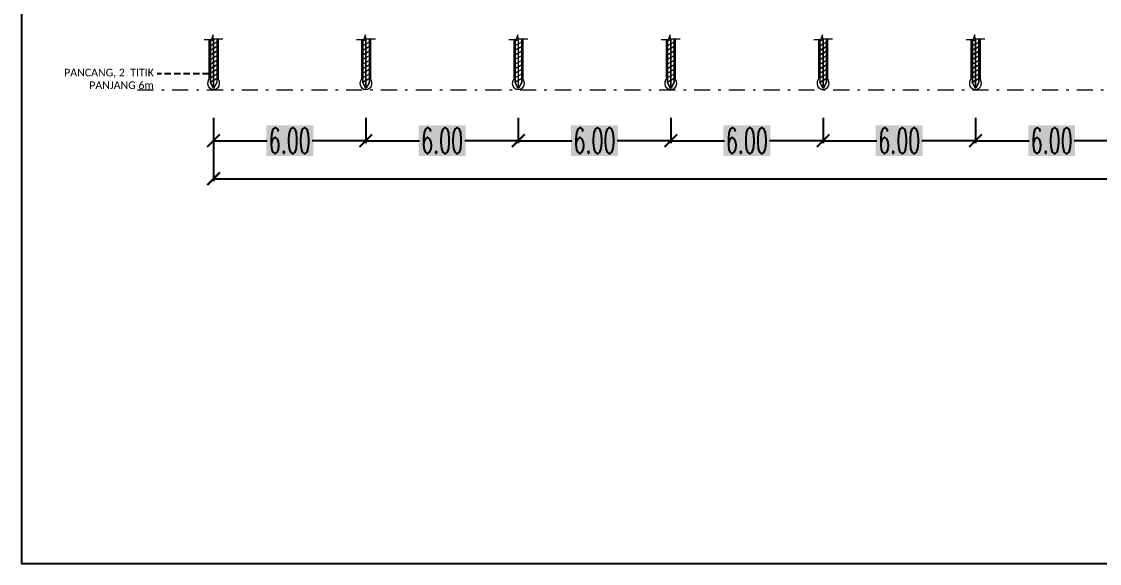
# Model space of a CAD drawing. Header units: millimetres. Extents: x 2175 to 3376, y 1504 to 1740.
# Drawn here: x 3239.19 to 3281.63, y 1586.69 to 1608.02 of the extents above; entities that cross this region are included whole.
import ezdxf

# ---------------------------------------------------------------- set-up
doc = ezdxf.new("R2010")
doc.units = ezdxf.units.MM
for name, pattern in [('DASHDOT2', [12.7, 6.35, -3.175, 0, -3.175]), ('DASHDOTX2', [50.8, 25.4, -12.7, 0, -12.7]), ('DASHED', [19.05, 12.7, -6.35]), ('HIDDEN', [0.375, 0.25, -0.125])]:
    doc.linetypes.add(name, pattern=pattern)
doc.layers.add('As Atap', color=3, linetype='DASHDOTX2', lineweight=40)
doc.layers.add('Garis Dim', color=131, linetype='DASHED', lineweight=9)
for name, color, linetype in [('GR', 7, 'Continuous'), ('KOP TEKS', 1, 'Continuous'), ('TEXT', 7, 'Continuous')]:
    doc.layers.add(name, color=color, linetype=linetype)
doc.layers.add('Layer2', color=7, linetype='DASHED', lineweight=40, true_color=0x238759)
doc.styles.add('-DIM2', font='simplex.shx', dxfattribs={"width": 0.55})
doc.styles.get("Standard").update_dxf_attribs({"font": 'arial.ttf'})
doc.dimstyles.new('DIMENSI WARNA 2.1', dxfattribs={"dimtxt": 1, "dimasz": 0.5, "dimexe": 0.1, "dimexo": 0.1, "dimgap": 0.05, "dimtad": 0, "dimtih": 1, "dimtoh": 1, "dimrnd": 0.0025, "dimzin": 0, "dimdsep": 46, "dimtxsty": '-DIM2', "dimblk": 'ARCHTICK', "dimcen": 0.1, "dimclrd": 1, "dimclre": 1, "dimclrt": 256, "dimadec": 0, "dimazin": 0, "dimtfac": 1, "dimtofl": 0, "dimtmove": 0, "dimatfit": 3, "dimldrblk": 'ARCHTICK', "dimfxl": 0.18, "dimtfill": 2, "dimtfillclr": 256, "dimtolj": 1, "dimtzin": 0, "dimarcsym": 0})

# ---------------------------------------------------------------- blocks, each defined once
blk = doc.blocks.new('_ArchTick')
at = {"color": 0, "linetype": 'ByBlock', "const_width": 0.15}
blk.add_lwpolyline([(-0.5, -0.5), (0.5, 0.5)], dxfattribs=at)
blk = doc.blocks.new('*D775')
at = {"layer": 'Defpoints', "color": 0, "transparency": 16777216}
for p in [(3270.748, 1604.331), (3276.748, 1604.331), (3276.748, 1603.331)]:
    blk.add_point(p, dxfattribs=at)
at = {"layer": 'GR', "color": 1, "lineweight": -2, "transparency": 16777216}
for p, q in [((3270.748, 1604.231), (3270.748, 1603.231)), ((3276.748, 1604.231), (3276.748, 1603.231)), ((3270.748, 1603.331), (3272.86, 1603.331)), ((3276.748, 1603.331), (3274.636, 1603.331))]:
    blk.add_line(p, q, dxfattribs=at)
at = {"layer": 'GR', "color": 1, "lineweight": -2, "transparency": 16777216, "xscale": 0.5, "yscale": 0.5, "zscale": 0.5, "rotation": 180}
blk.add_blockref('_ArchTick', (3270.748, 1603.331), dxfattribs=at)
at = {"layer": 'GR', "color": 1, "lineweight": -2, "transparency": 16777216, "xscale": 0.5, "yscale": 0.5, "zscale": 0.5}
blk.add_blockref('_ArchTick', (3276.748, 1603.331), dxfattribs=at)
at = {"layer": 'GR', "color": 240, "transparency": 16777216, "insert": (3273.748, 1603.331), "char_height": 1, "attachment_point": 5, "style": '-DIM2', "bg_fill": 1, "box_fill_scale": 1.1, "bg_fill_color": 256, "bg_fill_true_color": 16180224, "bg_fill_transparency": 0}
blk.add_mtext('\\A1;6.00', dxfattribs=at)
blk = doc.blocks.new('*D776')
at = {"layer": 'Defpoints', "color": 0, "transparency": 16777216}
for p in [(3276.748, 1604.331), (3282.748, 1604.331), (3276.748, 1603.331)]:
    blk.add_point(p, dxfattribs=at)
at = {"layer": 'GR', "color": 1, "lineweight": -2, "transparency": 16777216}
for p, q in [((3276.748, 1604.231), (3276.748, 1603.231)), ((3282.748, 1604.231), (3282.748, 1603.231)), ((3276.748, 1603.331), (3278.86, 1603.331)), ((3282.748, 1603.331), (3280.636, 1603.331))]:
    blk.add_line(p, q, dxfattribs=at)
at = {"layer": 'GR', "color": 1, "lineweight": -2, "transparency": 16777216, "xscale": 0.5, "yscale": 0.5, "zscale": 0.5, "rotation": 180}
blk.add_blockref('_ArchTick', (3276.748, 1603.331), dxfattribs=at)
at = {"layer": 'GR', "color": 1, "lineweight": -2, "transparency": 16777216, "xscale": 0.5, "yscale": 0.5, "zscale": 0.5}
blk.add_blockref('_ArchTick', (3282.748, 1603.331), dxfattribs=at)
at = {"layer": 'GR', "color": 240, "transparency": 16777216, "insert": (3279.748, 1603.331), "char_height": 1, "attachment_point": 5, "style": '-DIM2', "bg_fill": 1, "box_fill_scale": 1.1, "bg_fill_color": 256, "bg_fill_true_color": 16180224, "bg_fill_transparency": 0}
blk.add_mtext('\\A1;6.00', dxfattribs=at)
blk = doc.blocks.new('*D777')
at = {"layer": 'Defpoints', "color": 0, "transparency": 16777216}
for p in [(3246.748, 1604.331), (3252.748, 1604.331), (3252.748, 1603.331)]:
    blk.add_point(p, dxfattribs=at)
at = {"layer": 'GR', "color": 1, "lineweight": -2, "transparency": 16777216}
for p, q in [((3246.748, 1604.231), (3246.748, 1603.231)), ((3252.748, 1604.231), (3252.748, 1603.231)), ((3246.748, 1603.331), (3248.86, 1603.331)), ((3252.748, 1603.331), (3250.636, 1603.331))]:
    blk.add_line(p, q, dxfattribs=at)
at = {"layer": 'GR', "color": 1, "lineweight": -2, "transparency": 16777216, "xscale": 0.5, "yscale": 0.5, "zscale": 0.5, "rotation": 180}
blk.add_blockref('_ArchTick', (3246.748, 1603.331), dxfattribs=at)
at = {"layer": 'GR', "color": 1, "lineweight": -2, "transparency": 16777216, "xscale": 0.5, "yscale": 0.5, "zscale": 0.5}
blk.add_blockref('_ArchTick', (3252.748, 1603.331), dxfattribs=at)
at = {"layer": 'GR', "color": 240, "transparency": 16777216, "insert": (3249.748, 1603.331), "char_height": 1, "attachment_point": 5, "style": '-DIM2', "bg_fill": 1, "box_fill_scale": 1.1, "bg_fill_color": 256, "bg_fill_true_color": 16180224, "bg_fill_transparency": 0}
blk.add_mtext('\\A1;6.00', dxfattribs=at)
blk = doc.blocks.new('*D778')
at = {"layer": 'Defpoints', "color": 0, "transparency": 16777216}
for p in [(3252.748, 1604.331), (3258.748, 1604.331), (3252.748, 1603.331)]:
    blk.add_point(p, dxfattribs=at)
at = {"layer": 'GR', "color": 1, "lineweight": -2, "transparency": 16777216}
for p, q in [((3252.748, 1604.231), (3252.748, 1603.231)), ((3258.748, 1604.231), (3258.748, 1603.231)), ((3252.748, 1603.331), (3254.86, 1603.331)), ((3258.748, 1603.331), (3256.636, 1603.331))]:
    blk.add_line(p, q, dxfattribs=at)
at = {"layer": 'GR', "color": 1, "lineweight": -2, "transparency": 16777216, "xscale": 0.5, "yscale": 0.5, "zscale": 0.5, "rotation": 180}
blk.add_blockref('_ArchTick', (3252.748, 1603.331), dxfattribs=at)
at = {"layer": 'GR', "color": 1, "lineweight": -2, "transparency": 16777216, "xscale": 0.5, "yscale": 0.5, "zscale": 0.5}
blk.add_blockref('_ArchTick', (3258.748, 1603.331), dxfattribs=at)
at = {"layer": 'GR', "color": 240, "transparency": 16777216, "insert": (3255.748, 1603.331), "char_height": 1, "attachment_point": 5, "style": '-DIM2', "bg_fill": 1, "box_fill_scale": 1.1, "bg_fill_color": 256, "bg_fill_true_color": 16180224, "bg_fill_transparency": 0}
blk.add_mtext('\\A1;6.00', dxfattribs=at)
blk = doc.blocks.new('*D779')
at = {"layer": 'Defpoints', "color": 0, "transparency": 16777216}
for p in [(3264.748, 1604.331), (3270.748, 1604.331), (3264.748, 1603.331)]:
    blk.add_point(p, dxfattribs=at)
at = {"layer": 'GR', "color": 1, "lineweight": -2, "transparency": 16777216}
for p, q in [((3264.748, 1604.231), (3264.748, 1603.231)), ((3270.748, 1604.231), (3270.748, 1603.231)), ((3264.748, 1603.331), (3266.86, 1603.331)), ((3270.748, 1603.331), (3268.636, 1603.331))]:
    blk.add_line(p, q, dxfattribs=at)
at = {"layer": 'GR', "color": 1, "lineweight": -2, "transparency": 16777216, "xscale": 0.5, "yscale": 0.5, "zscale": 0.5, "rotation": 180}
blk.add_blockref('_ArchTick', (3264.748, 1603.331), dxfattribs=at)
at = {"layer": 'GR', "color": 1, "lineweight": -2, "transparency": 16777216, "xscale": 0.5, "yscale": 0.5, "zscale": 0.5}
blk.add_blockref('_ArchTick', (3270.748, 1603.331), dxfattribs=at)
at = {"layer": 'GR', "color": 240, "transparency": 16777216, "insert": (3267.748, 1603.331), "char_height": 1, "attachment_point": 5, "style": '-DIM2', "bg_fill": 1, "box_fill_scale": 1.1, "bg_fill_color": 256, "bg_fill_true_color": 16180224, "bg_fill_transparency": 0}
blk.add_mtext('\\A1;6.00', dxfattribs=at)
blk = doc.blocks.new('*D780')
at = {"layer": 'Defpoints', "color": 0, "transparency": 16777216}
for p in [(3258.748, 1604.331), (3264.748, 1604.331), (3264.748, 1603.331)]:
    blk.add_point(p, dxfattribs=at)
at = {"layer": 'GR', "color": 1, "lineweight": -2, "transparency": 16777216}
for p, q in [((3258.748, 1604.231), (3258.748, 1603.231)), ((3264.748, 1604.231), (3264.748, 1603.231)), ((3258.748, 1603.331), (3260.86, 1603.331)), ((3264.748, 1603.331), (3262.636, 1603.331))]:
    blk.add_line(p, q, dxfattribs=at)
at = {"layer": 'GR', "color": 1, "lineweight": -2, "transparency": 16777216, "xscale": 0.5, "yscale": 0.5, "zscale": 0.5, "rotation": 180}
blk.add_blockref('_ArchTick', (3258.748, 1603.331), dxfattribs=at)
at = {"layer": 'GR', "color": 1, "lineweight": -2, "transparency": 16777216, "xscale": 0.5, "yscale": 0.5, "zscale": 0.5}
blk.add_blockref('_ArchTick', (3264.748, 1603.331), dxfattribs=at)
at = {"layer": 'GR', "color": 240, "transparency": 16777216, "insert": (3261.748, 1603.331), "char_height": 1, "attachment_point": 5, "style": '-DIM2', "bg_fill": 1, "box_fill_scale": 1.1, "bg_fill_color": 256, "bg_fill_true_color": 16180224, "bg_fill_transparency": 0}
blk.add_mtext('\\A1;6.00', dxfattribs=at)
blk = doc.blocks.new('*D889')
at = {"layer": 'Defpoints', "color": 0, "transparency": 16777216}
for p in [(3246.748, 1603.331), (3366.748, 1603.331), (3366.748, 1601.831)]:
    blk.add_point(p, dxfattribs=at)
at = {"layer": 'GR', "color": 1, "lineweight": -2, "transparency": 16777216}
for p, q in [((3246.748, 1603.231), (3246.748, 1601.731)), ((3366.748, 1603.231), (3366.748, 1601.731)), ((3246.748, 1601.831), (3305.389, 1601.831)), ((3366.748, 1601.831), (3308.108, 1601.831))]:
    blk.add_line(p, q, dxfattribs=at)
at = {"layer": 'GR', "color": 1, "lineweight": -2, "transparency": 16777216, "xscale": 0.5, "yscale": 0.5, "zscale": 0.5, "rotation": 180}
blk.add_blockref('_ArchTick', (3246.748, 1601.831), dxfattribs=at)
at = {"layer": 'GR', "color": 1, "lineweight": -2, "transparency": 16777216, "xscale": 0.5, "yscale": 0.5, "zscale": 0.5}
blk.add_blockref('_ArchTick', (3366.748, 1601.831), dxfattribs=at)
at = {"layer": 'GR', "color": 240, "transparency": 16777216, "insert": (3306.748, 1601.831), "char_height": 1, "attachment_point": 5, "style": '-DIM2', "bg_fill": 1, "box_fill_scale": 1.1, "bg_fill_color": 256, "bg_fill_true_color": 16180224, "bg_fill_transparency": 0}
blk.add_mtext('\\A1;120.00', dxfattribs=at)

msp = doc.modelspace()

# ---------------------------------------------------------------- linework, layer by layer
at = {"linetype": 'HIDDEN'}
msp.add_line((3246.568, 1605.963), (3244.523, 1605.963), dxfattribs=at)
at = {"layer": 'As Atap', "color": 7, "linetype": 'ByBlock', "lineweight": 5}
for p, q in [((3246.568, 1607.294), (3246.568, 1605.75)), ((3246.928, 1607.331), (3246.928, 1605.75)), ((3252.568, 1607.294), (3252.568, 1605.75)), ((3252.928, 1607.331), (3252.928, 1605.75)), ((3258.568, 1607.294), (3258.568, 1605.75)), ((3258.928, 1607.331), (3258.928, 1605.75)), ((3264.568, 1607.294), (3264.568, 1605.75)), ((3264.928, 1607.331), (3264.928, 1605.75)), ((3270.568, 1607.294), (3270.568, 1605.75)), ((3270.928, 1607.331), (3270.928, 1605.75)), ((3276.568, 1607.294), (3276.568, 1605.75)), ((3276.928, 1607.331), (3276.928, 1605.75))]:
    msp.add_line(p, q, dxfattribs=at)
at = {"layer": 'As Atap', "color": 0, "linetype": 'ByBlock', "lineweight": 5}
for p, q in [((3246.614, 1607.331), (3246.614, 1607.25)), ((3246.626, 1607.331), (3246.626, 1607.257)), ((3246.736, 1607.349), (3246.736, 1607.321)), ((3246.736, 1607.313), (3246.736, 1607.141)), ((3246.748, 1607.331), (3246.748, 1607.328)), ((3246.748, 1607.32), (3246.748, 1607.148)), ((3246.87, 1607.331), (3246.87, 1607.219)), ((3246.882, 1607.331), (3246.882, 1607.225)), ((3252.614, 1607.331), (3252.614, 1607.25)), ((3252.626, 1607.331), (3252.626, 1607.257)), ((3252.736, 1607.349), (3252.736, 1607.321)), ((3252.736, 1607.313), (3252.736, 1607.141)), ((3252.748, 1607.331), (3252.748, 1607.328)), ((3252.748, 1607.32), (3252.748, 1607.148)), ((3252.87, 1607.331), (3252.87, 1607.219)), ((3252.882, 1607.331), (3252.882, 1607.225)), ((3258.614, 1607.331), (3258.614, 1607.25)), ((3258.626, 1607.331), (3258.626, 1607.257)), ((3258.736, 1607.349), (3258.736, 1607.321)), ((3258.736, 1607.313), (3258.736, 1607.141)), ((3258.748, 1607.331), (3258.748, 1607.328)), ((3258.748, 1607.32), (3258.748, 1607.148)), ((3258.87, 1607.331), (3258.87, 1607.219)), ((3258.882, 1607.331), (3258.882, 1607.225)), ((3264.614, 1607.331), (3264.614, 1607.25)), ((3264.626, 1607.331), (3264.626, 1607.257)), ((3264.736, 1607.349), (3264.736, 1607.321)), ((3264.736, 1607.313), (3264.736, 1607.141)), ((3264.748, 1607.331), (3264.748, 1607.328)), ((3264.748, 1607.32), (3264.748, 1607.148)), ((3264.87, 1607.331), (3264.87, 1607.219)), ((3264.882, 1607.331), (3264.882, 1607.225)), ((3270.614, 1607.331), (3270.614, 1607.25)), ((3270.626, 1607.331), (3270.626, 1607.257)), ((3270.736, 1607.349), (3270.736, 1607.321)), ((3270.736, 1607.313), (3270.736, 1607.141)), ((3270.748, 1607.331), (3270.748, 1607.328)), ((3270.748, 1607.32), (3270.748, 1607.148)), ((3270.87, 1607.331), (3270.87, 1607.219)), ((3270.882, 1607.331), (3270.882, 1607.225)), ((3276.614, 1607.331), (3276.614, 1607.25)), ((3276.626, 1607.331), (3276.626, 1607.257)), ((3276.736, 1607.349), (3276.736, 1607.321)), ((3276.736, 1607.313), (3276.736, 1607.141)), ((3276.748, 1607.331), (3276.748, 1607.328)), ((3276.748, 1607.32), (3276.748, 1607.148)), ((3276.87, 1607.331), (3276.87, 1607.219)), ((3276.882, 1607.331), (3276.882, 1607.225)), ((3246.614, 1607.242), (3246.614, 1607.07)), ((3246.614, 1607.062), (3246.614, 1606.89)), ((3246.614, 1606.882), (3246.614, 1606.71)), ((3246.626, 1607.249), (3246.626, 1607.077)), ((3246.626, 1607.069), (3246.626, 1606.897)), ((3246.626, 1606.889), (3246.626, 1606.717)), ((3246.736, 1607.133), (3246.736, 1606.961)), ((3246.736, 1606.953), (3246.736, 1606.781)), ((3246.748, 1607.14), (3246.748, 1606.968)), ((3246.748, 1606.96), (3246.748, 1606.788)), ((3246.87, 1607.21), (3246.87, 1607.039)), ((3246.87, 1607.03), (3246.87, 1606.859)), ((3246.87, 1606.85), (3246.87, 1606.679)), ((3246.882, 1607.217), (3246.882, 1607.045)), ((3246.882, 1607.037), (3246.882, 1606.865)), ((3246.882, 1606.857), (3246.882, 1606.685)), ((3252.614, 1607.242), (3252.614, 1607.07)), ((3252.614, 1607.062), (3252.614, 1606.89)), ((3252.614, 1606.882), (3252.614, 1606.71)), ((3252.626, 1607.249), (3252.626, 1607.077)), ((3252.626, 1607.069), (3252.626, 1606.897)), ((3252.626, 1606.889), (3252.626, 1606.717)), ((3252.736, 1607.133), (3252.736, 1606.961)), ((3252.736, 1606.953), (3252.736, 1606.781)), ((3252.748, 1607.14), (3252.748, 1606.968)), ((3252.748, 1606.96), (3252.748, 1606.788)), ((3252.87, 1607.21), (3252.87, 1607.039)), ((3252.87, 1607.03), (3252.87, 1606.859)), ((3252.87, 1606.85), (3252.87, 1606.679)), ((3252.882, 1607.217), (3252.882, 1607.045)), ((3252.882, 1607.037), (3252.882, 1606.865)), ((3252.882, 1606.857), (3252.882, 1606.685)), ((3258.614, 1607.242), (3258.614, 1607.07)), ((3258.614, 1607.062), (3258.614, 1606.89)), ((3258.614, 1606.882), (3258.614, 1606.71)), ((3258.626, 1607.249), (3258.626, 1607.077)), ((3258.626, 1607.069), (3258.626, 1606.897)), ((3258.626, 1606.889), (3258.626, 1606.717)), ((3258.736, 1607.133), (3258.736, 1606.961)), ((3258.736, 1606.953), (3258.736, 1606.781)), ((3258.748, 1607.14), (3258.748, 1606.968)), ((3258.748, 1606.96), (3258.748, 1606.788)), ((3258.87, 1607.21), (3258.87, 1607.039)), ((3258.87, 1607.03), (3258.87, 1606.859)), ((3258.87, 1606.85), (3258.87, 1606.679)), ((3258.882, 1607.217), (3258.882, 1607.045)), ((3258.882, 1607.037), (3258.882, 1606.865)), ((3258.882, 1606.857), (3258.882, 1606.685)), ((3264.614, 1607.242), (3264.614, 1607.07)), ((3264.614, 1607.062), (3264.614, 1606.89)), ((3264.614, 1606.882), (3264.614, 1606.71)), ((3264.626, 1607.249), (3264.626, 1607.077)), ((3264.626, 1607.069), (3264.626, 1606.897)), ((3264.626, 1606.889), (3264.626, 1606.717)), ((3264.736, 1607.133), (3264.736, 1606.961)), ((3264.736, 1606.953), (3264.736, 1606.781)), ((3264.748, 1607.14), (3264.748, 1606.968)), ((3264.748, 1606.96), (3264.748, 1606.788)), ((3264.87, 1607.21), (3264.87, 1607.039)), ((3264.87, 1607.03), (3264.87, 1606.859)), ((3264.87, 1606.85), (3264.87, 1606.679)), ((3264.882, 1607.217), (3264.882, 1607.045)), ((3264.882, 1607.037), (3264.882, 1606.865)), ((3264.882, 1606.857), (3264.882, 1606.685)), ((3270.614, 1607.242), (3270.614, 1607.07)), ((3270.614, 1607.062), (3270.614, 1606.89)), ((3270.614, 1606.882), (3270.614, 1606.71)), ((3270.626, 1607.249), (3270.626, 1607.077)), ((3270.626, 1607.069), (3270.626, 1606.897)), ((3270.626, 1606.889), (3270.626, 1606.717)), ((3270.736, 1607.133), (3270.736, 1606.961)), ((3270.736, 1606.953), (3270.736, 1606.781)), ((3270.748, 1607.14), (3270.748, 1606.968)), ((3270.748, 1606.96), (3270.748, 1606.788)), ((3270.87, 1607.21), (3270.87, 1607.039)), ((3270.87, 1607.03), (3270.87, 1606.859)), ((3270.87, 1606.85), (3270.87, 1606.679)), ((3270.882, 1607.217), (3270.882, 1607.045)), ((3270.882, 1607.037), (3270.882, 1606.865)), ((3270.882, 1606.857), (3270.882, 1606.685)), ((3276.614, 1607.242), (3276.614, 1607.07)), ((3276.614, 1607.062), (3276.614, 1606.89)), ((3276.614, 1606.882), (3276.614, 1606.71)), ((3276.626, 1607.249), (3276.626, 1607.077)), ((3276.626, 1607.069), (3276.626, 1606.897)), ((3276.626, 1606.889), (3276.626, 1606.717)), ((3276.736, 1607.133), (3276.736, 1606.961)), ((3276.736, 1606.953), (3276.736, 1606.781)), ((3276.748, 1607.14), (3276.748, 1606.968)), ((3276.748, 1606.96), (3276.748, 1606.788)), ((3276.87, 1607.21), (3276.87, 1607.039)), ((3276.87, 1607.03), (3276.87, 1606.859)), ((3276.87, 1606.85), (3276.87, 1606.679)), ((3276.882, 1607.217), (3276.882, 1607.045)), ((3276.882, 1607.037), (3276.882, 1606.865)), ((3276.882, 1606.857), (3276.882, 1606.685)), ((3246.614, 1606.702), (3246.614, 1606.53)), ((3246.614, 1606.522), (3246.614, 1606.35)), ((3246.626, 1606.709), (3246.626, 1606.537)), ((3246.626, 1606.529), (3246.626, 1606.357)), ((3246.736, 1606.773), (3246.736, 1606.601)), ((3246.736, 1606.593), (3246.736, 1606.421)), ((3246.748, 1606.78), (3246.748, 1606.608)), ((3246.748, 1606.6), (3246.748, 1606.428)), ((3246.748, 1606.42), (3246.748, 1606.248)), ((3246.87, 1606.67), (3246.87, 1606.499)), ((3246.87, 1606.49), (3246.87, 1606.319)), ((3246.882, 1606.677), (3246.882, 1606.505)), ((3246.882, 1606.497), (3246.882, 1606.325)), ((3252.614, 1606.702), (3252.614, 1606.53)), ((3252.614, 1606.522), (3252.614, 1606.35)), ((3252.626, 1606.709), (3252.626, 1606.537)), ((3252.626, 1606.529), (3252.626, 1606.357)), ((3252.736, 1606.773), (3252.736, 1606.601)), ((3252.736, 1606.593), (3252.736, 1606.421)), ((3252.748, 1606.78), (3252.748, 1606.608)), ((3252.748, 1606.6), (3252.748, 1606.428)), ((3252.748, 1606.42), (3252.748, 1606.248)), ((3252.87, 1606.67), (3252.87, 1606.499)), ((3252.87, 1606.49), (3252.87, 1606.319)), ((3252.882, 1606.677), (3252.882, 1606.505)), ((3252.882, 1606.497), (3252.882, 1606.325)), ((3258.614, 1606.702), (3258.614, 1606.53)), ((3258.614, 1606.522), (3258.614, 1606.35)), ((3258.626, 1606.709), (3258.626, 1606.537)), ((3258.626, 1606.529), (3258.626, 1606.357)), ((3258.736, 1606.773), (3258.736, 1606.601)), ((3258.736, 1606.593), (3258.736, 1606.421)), ((3258.748, 1606.78), (3258.748, 1606.608)), ((3258.748, 1606.6), (3258.748, 1606.428)), ((3258.748, 1606.42), (3258.748, 1606.248)), ((3258.87, 1606.67), (3258.87, 1606.499)), ((3258.87, 1606.49), (3258.87, 1606.319)), ((3258.882, 1606.677), (3258.882, 1606.505)), ((3258.882, 1606.497), (3258.882, 1606.325)), ((3264.614, 1606.702), (3264.614, 1606.53)), ((3264.614, 1606.522), (3264.614, 1606.35)), ((3264.626, 1606.709), (3264.626, 1606.537)), ((3264.626, 1606.529), (3264.626, 1606.357)), ((3264.736, 1606.773), (3264.736, 1606.601)), ((3264.736, 1606.593), (3264.736, 1606.421)), ((3264.748, 1606.78), (3264.748, 1606.608)), ((3264.748, 1606.6), (3264.748, 1606.428)), ((3264.748, 1606.42), (3264.748, 1606.248)), ((3264.87, 1606.67), (3264.87, 1606.499)), ((3264.87, 1606.49), (3264.87, 1606.319)), ((3264.882, 1606.677), (3264.882, 1606.505)), ((3264.882, 1606.497), (3264.882, 1606.325)), ((3270.614, 1606.702), (3270.614, 1606.53)), ((3270.614, 1606.522), (3270.614, 1606.35)), ((3270.626, 1606.709), (3270.626, 1606.537)), ((3270.626, 1606.529), (3270.626, 1606.357)), ((3270.736, 1606.773), (3270.736, 1606.601)), ((3270.736, 1606.593), (3270.736, 1606.421)), ((3270.748, 1606.78), (3270.748, 1606.608)), ((3270.748, 1606.6), (3270.748, 1606.428)), ((3270.748, 1606.42), (3270.748, 1606.248)), ((3270.87, 1606.67), (3270.87, 1606.499)), ((3270.87, 1606.49), (3270.87, 1606.319)), ((3270.882, 1606.677), (3270.882, 1606.505)), ((3270.882, 1606.497), (3270.882, 1606.325)), ((3276.614, 1606.702), (3276.614, 1606.53)), ((3276.614, 1606.522), (3276.614, 1606.35)), ((3276.626, 1606.709), (3276.626, 1606.537)), ((3276.626, 1606.529), (3276.626, 1606.357)), ((3276.736, 1606.773), (3276.736, 1606.601)), ((3276.736, 1606.593), (3276.736, 1606.421)), ((3276.748, 1606.78), (3276.748, 1606.608)), ((3276.748, 1606.6), (3276.748, 1606.428)), ((3276.748, 1606.42), (3276.748, 1606.248)), ((3276.87, 1606.67), (3276.87, 1606.499)), ((3276.87, 1606.49), (3276.87, 1606.319)), ((3276.882, 1606.677), (3276.882, 1606.505)), ((3276.882, 1606.497), (3276.882, 1606.325)), ((3246.614, 1606.342), (3246.614, 1606.17)), ((3246.614, 1606.162), (3246.614, 1605.99)), ((3246.626, 1606.349), (3246.626, 1606.177)), ((3246.626, 1606.169), (3246.626, 1605.997)), ((3246.736, 1606.413), (3246.736, 1606.241)), ((3246.736, 1606.233), (3246.736, 1606.061)), ((3246.736, 1606.053), (3246.736, 1605.881)), ((3246.748, 1606.24), (3246.748, 1606.068)), ((3246.748, 1606.06), (3246.748, 1605.888)), ((3246.87, 1606.31), (3246.87, 1606.139)), ((3246.87, 1606.13), (3246.87, 1605.959)), ((3246.882, 1606.317), (3246.882, 1606.145)), ((3246.882, 1606.137), (3246.882, 1605.965)), ((3252.614, 1606.342), (3252.614, 1606.17)), ((3252.614, 1606.162), (3252.614, 1605.99)), ((3252.626, 1606.349), (3252.626, 1606.177)), ((3252.626, 1606.169), (3252.626, 1605.997)), ((3252.736, 1606.413), (3252.736, 1606.241)), ((3252.736, 1606.233), (3252.736, 1606.061)), ((3252.736, 1606.053), (3252.736, 1605.881)), ((3252.748, 1606.24), (3252.748, 1606.068)), ((3252.748, 1606.06), (3252.748, 1605.888)), ((3252.87, 1606.31), (3252.87, 1606.139)), ((3252.87, 1606.13), (3252.87, 1605.959)), ((3252.882, 1606.317), (3252.882, 1606.145)), ((3252.882, 1606.137), (3252.882, 1605.965)), ((3258.614, 1606.342), (3258.614, 1606.17)), ((3258.614, 1606.162), (3258.614, 1605.99)), ((3258.626, 1606.349), (3258.626, 1606.177)), ((3258.626, 1606.169), (3258.626, 1605.997)), ((3258.736, 1606.413), (3258.736, 1606.241)), ((3258.736, 1606.233), (3258.736, 1606.061)), ((3258.736, 1606.053), (3258.736, 1605.881)), ((3258.748, 1606.24), (3258.748, 1606.068)), ((3258.748, 1606.06), (3258.748, 1605.888)), ((3258.87, 1606.31), (3258.87, 1606.139)), ((3258.87, 1606.13), (3258.87, 1605.959)), ((3258.882, 1606.317), (3258.882, 1606.145)), ((3258.882, 1606.137), (3258.882, 1605.965)), ((3264.614, 1606.342), (3264.614, 1606.17)), ((3264.614, 1606.162), (3264.614, 1605.99)), ((3264.626, 1606.349), (3264.626, 1606.177)), ((3264.626, 1606.169), (3264.626, 1605.997)), ((3264.736, 1606.413), (3264.736, 1606.241)), ((3264.736, 1606.233), (3264.736, 1606.061)), ((3264.736, 1606.053), (3264.736, 1605.881)), ((3264.748, 1606.24), (3264.748, 1606.068)), ((3264.748, 1606.06), (3264.748, 1605.888)), ((3264.87, 1606.31), (3264.87, 1606.139)), ((3264.87, 1606.13), (3264.87, 1605.959)), ((3264.882, 1606.317), (3264.882, 1606.145)), ((3264.882, 1606.137), (3264.882, 1605.965)), ((3270.614, 1606.342), (3270.614, 1606.17)), ((3270.614, 1606.162), (3270.614, 1605.99)), ((3270.626, 1606.349), (3270.626, 1606.177)), ((3270.626, 1606.169), (3270.626, 1605.997)), ((3270.736, 1606.413), (3270.736, 1606.241)), ((3270.736, 1606.233), (3270.736, 1606.061)), ((3270.736, 1606.053), (3270.736, 1605.881)), ((3270.748, 1606.24), (3270.748, 1606.068)), ((3270.748, 1606.06), (3270.748, 1605.888)), ((3270.87, 1606.31), (3270.87, 1606.139)), ((3270.87, 1606.13), (3270.87, 1605.959)), ((3270.882, 1606.317), (3270.882, 1606.145)), ((3270.882, 1606.137), (3270.882, 1605.965)), ((3276.614, 1606.342), (3276.614, 1606.17)), ((3276.614, 1606.162), (3276.614, 1605.99)), ((3276.626, 1606.349), (3276.626, 1606.177)), ((3276.626, 1606.169), (3276.626, 1605.997)), ((3276.736, 1606.413), (3276.736, 1606.241)), ((3276.736, 1606.233), (3276.736, 1606.061)), ((3276.736, 1606.053), (3276.736, 1605.881)), ((3276.748, 1606.24), (3276.748, 1606.068)), ((3276.748, 1606.06), (3276.748, 1605.888)), ((3276.87, 1606.31), (3276.87, 1606.139)), ((3276.87, 1606.13), (3276.87, 1605.959)), ((3276.882, 1606.317), (3276.882, 1606.145)), ((3276.882, 1606.137), (3276.882, 1605.965)), ((3246.614, 1605.982), (3246.614, 1605.81)), ((3246.614, 1605.802), (3246.614, 1605.63)), ((3246.626, 1605.989), (3246.626, 1605.817)), ((3246.626, 1605.809), (3246.626, 1605.637)), ((3246.626, 1605.629), (3246.626, 1605.625)), ((3246.626, 1605.629), (3246.626, 1605.625)), ((3246.736, 1605.873), (3246.736, 1605.701)), ((3246.736, 1605.693), (3246.736, 1605.414)), ((3246.748, 1605.88), (3246.748, 1605.708)), ((3246.748, 1605.7), (3246.748, 1605.414)), ((3246.87, 1605.95), (3246.87, 1605.779)), ((3246.87, 1605.77), (3246.87, 1605.625)), ((3246.882, 1605.957), (3246.882, 1605.785)), ((3246.882, 1605.777), (3246.882, 1605.622)), ((3252.614, 1605.982), (3252.614, 1605.81)), ((3252.614, 1605.802), (3252.614, 1605.63)), ((3252.626, 1605.989), (3252.626, 1605.817)), ((3252.626, 1605.809), (3252.626, 1605.637)), ((3252.626, 1605.629), (3252.626, 1605.625)), ((3252.626, 1605.629), (3252.626, 1605.625)), ((3252.736, 1605.873), (3252.736, 1605.701)), ((3252.736, 1605.693), (3252.736, 1605.414)), ((3252.748, 1605.88), (3252.748, 1605.708)), ((3252.748, 1605.7), (3252.748, 1605.414)), ((3252.87, 1605.95), (3252.87, 1605.779)), ((3252.87, 1605.77), (3252.87, 1605.625)), ((3252.882, 1605.957), (3252.882, 1605.785)), ((3252.882, 1605.777), (3252.882, 1605.622)), ((3258.614, 1605.982), (3258.614, 1605.81)), ((3258.614, 1605.802), (3258.614, 1605.63)), ((3258.626, 1605.989), (3258.626, 1605.817)), ((3258.626, 1605.809), (3258.626, 1605.637)), ((3258.626, 1605.629), (3258.626, 1605.625)), ((3258.626, 1605.629), (3258.626, 1605.625)), ((3258.736, 1605.873), (3258.736, 1605.701)), ((3258.736, 1605.693), (3258.736, 1605.414)), ((3258.748, 1605.88), (3258.748, 1605.708)), ((3258.748, 1605.7), (3258.748, 1605.414)), ((3258.87, 1605.95), (3258.87, 1605.779)), ((3258.87, 1605.77), (3258.87, 1605.625)), ((3258.882, 1605.957), (3258.882, 1605.785)), ((3258.882, 1605.777), (3258.882, 1605.622)), ((3264.614, 1605.982), (3264.614, 1605.81)), ((3264.614, 1605.802), (3264.614, 1605.63)), ((3264.626, 1605.989), (3264.626, 1605.817)), ((3264.626, 1605.809), (3264.626, 1605.637)), ((3264.626, 1605.629), (3264.626, 1605.625)), ((3264.626, 1605.629), (3264.626, 1605.625)), ((3264.736, 1605.873), (3264.736, 1605.701)), ((3264.736, 1605.693), (3264.736, 1605.414)), ((3264.748, 1605.88), (3264.748, 1605.708)), ((3264.748, 1605.7), (3264.748, 1605.414)), ((3264.87, 1605.95), (3264.87, 1605.779)), ((3264.87, 1605.77), (3264.87, 1605.625)), ((3264.882, 1605.957), (3264.882, 1605.785)), ((3264.882, 1605.777), (3264.882, 1605.622)), ((3270.614, 1605.982), (3270.614, 1605.81)), ((3270.614, 1605.802), (3270.614, 1605.63)), ((3270.626, 1605.989), (3270.626, 1605.817)), ((3270.626, 1605.809), (3270.626, 1605.637)), ((3270.626, 1605.629), (3270.626, 1605.625)), ((3270.626, 1605.629), (3270.626, 1605.625)), ((3270.736, 1605.873), (3270.736, 1605.701)), ((3270.736, 1605.693), (3270.736, 1605.414)), ((3270.748, 1605.88), (3270.748, 1605.708)), ((3270.748, 1605.7), (3270.748, 1605.414)), ((3270.87, 1605.95), (3270.87, 1605.779)), ((3270.87, 1605.77), (3270.87, 1605.625)), ((3270.882, 1605.957), (3270.882, 1605.785)), ((3270.882, 1605.777), (3270.882, 1605.622)), ((3276.614, 1605.982), (3276.614, 1605.81)), ((3276.614, 1605.802), (3276.614, 1605.63)), ((3276.626, 1605.989), (3276.626, 1605.817)), ((3276.626, 1605.809), (3276.626, 1605.637)), ((3276.626, 1605.629), (3276.626, 1605.625)), ((3276.626, 1605.629), (3276.626, 1605.625)), ((3276.736, 1605.873), (3276.736, 1605.701)), ((3276.736, 1605.693), (3276.736, 1605.414)), ((3276.748, 1605.88), (3276.748, 1605.708)), ((3276.748, 1605.7), (3276.748, 1605.414)), ((3276.87, 1605.95), (3276.87, 1605.779)), ((3276.87, 1605.77), (3276.87, 1605.625)), ((3276.882, 1605.957), (3276.882, 1605.785)), ((3276.882, 1605.777), (3276.882, 1605.622))]:
    msp.add_line(p, q, dxfattribs=at)
at = {"layer": 'As Atap', "color": 2, "linetype": 'ByBlock', "lineweight": 5}
for p, q in [((3246.736, 1605.332), (3246.736, 1605.331)), ((3252.736, 1605.332), (3252.736, 1605.331)), ((3258.736, 1605.332), (3258.736, 1605.331)), ((3264.736, 1605.332), (3264.736, 1605.331)), ((3270.736, 1605.332), (3270.736, 1605.331)), ((3276.736, 1605.332), (3276.736, 1605.331))]:
    msp.add_line(p, q, dxfattribs=at)
at = {"layer": 'Garis Dim', "color": 0, "linetype": 'ByBlock', "lineweight": 5}
for p, q in [((3246.61, 1607.248), (3246.754, 1607.331)), ((3246.614, 1607.242), (3246.769, 1607.331)), ((3252.61, 1607.248), (3252.754, 1607.331)), ((3252.614, 1607.242), (3252.769, 1607.331)), ((3258.61, 1607.248), (3258.754, 1607.331)), ((3258.614, 1607.242), (3258.769, 1607.331)), ((3264.61, 1607.248), (3264.754, 1607.331)), ((3264.614, 1607.242), (3264.769, 1607.331)), ((3270.61, 1607.248), (3270.754, 1607.331)), ((3270.614, 1607.242), (3270.769, 1607.331)), ((3276.61, 1607.248), (3276.754, 1607.331)), ((3276.614, 1607.242), (3276.769, 1607.331)), ((3246.61, 1607.068), (3246.882, 1607.225)), ((3246.61, 1606.888), (3246.882, 1607.045)), ((3246.61, 1606.708), (3246.882, 1606.865)), ((3246.614, 1607.062), (3246.886, 1607.219)), ((3246.614, 1606.882), (3246.886, 1607.039)), ((3246.614, 1606.702), (3246.886, 1606.859)), ((3252.61, 1607.068), (3252.882, 1607.225)), ((3252.61, 1606.888), (3252.882, 1607.045)), ((3252.61, 1606.708), (3252.882, 1606.865)), ((3252.614, 1607.062), (3252.886, 1607.219)), ((3252.614, 1606.882), (3252.886, 1607.039)), ((3252.614, 1606.702), (3252.886, 1606.859)), ((3258.61, 1607.068), (3258.882, 1607.225)), ((3258.61, 1606.888), (3258.882, 1607.045)), ((3258.61, 1606.708), (3258.882, 1606.865)), ((3258.614, 1607.062), (3258.886, 1607.219)), ((3258.614, 1606.882), (3258.886, 1607.039)), ((3258.614, 1606.702), (3258.886, 1606.859)), ((3264.61, 1607.068), (3264.882, 1607.225)), ((3264.61, 1606.888), (3264.882, 1607.045)), ((3264.61, 1606.708), (3264.882, 1606.865)), ((3264.614, 1607.062), (3264.886, 1607.219)), ((3264.614, 1606.882), (3264.886, 1607.039)), ((3264.614, 1606.702), (3264.886, 1606.859)), ((3270.61, 1607.068), (3270.882, 1607.225)), ((3270.61, 1606.888), (3270.882, 1607.045)), ((3270.61, 1606.708), (3270.882, 1606.865)), ((3270.614, 1607.062), (3270.886, 1607.219)), ((3270.614, 1606.882), (3270.886, 1607.039)), ((3270.614, 1606.702), (3270.886, 1606.859)), ((3276.61, 1607.068), (3276.882, 1607.225)), ((3276.61, 1606.888), (3276.882, 1607.045)), ((3276.61, 1606.708), (3276.882, 1606.865)), ((3276.614, 1607.062), (3276.886, 1607.219)), ((3276.614, 1606.882), (3276.886, 1607.039)), ((3276.614, 1606.702), (3276.886, 1606.859)), ((3246.61, 1606.528), (3246.882, 1606.685)), ((3246.61, 1606.348), (3246.882, 1606.505)), ((3246.614, 1606.522), (3246.886, 1606.679)), ((3246.614, 1606.342), (3246.886, 1606.499)), ((3252.61, 1606.528), (3252.882, 1606.685)), ((3252.61, 1606.348), (3252.882, 1606.505)), ((3252.614, 1606.522), (3252.886, 1606.679)), ((3252.614, 1606.342), (3252.886, 1606.499)), ((3258.61, 1606.528), (3258.882, 1606.685)), ((3258.61, 1606.348), (3258.882, 1606.505)), ((3258.614, 1606.522), (3258.886, 1606.679)), ((3258.614, 1606.342), (3258.886, 1606.499)), ((3264.61, 1606.528), (3264.882, 1606.685)), ((3264.61, 1606.348), (3264.882, 1606.505)), ((3264.614, 1606.522), (3264.886, 1606.679)), ((3264.614, 1606.342), (3264.886, 1606.499)), ((3270.61, 1606.528), (3270.882, 1606.685)), ((3270.61, 1606.348), (3270.882, 1606.505)), ((3270.614, 1606.522), (3270.886, 1606.679)), ((3270.614, 1606.342), (3270.886, 1606.499)), ((3276.61, 1606.528), (3276.882, 1606.685)), ((3276.61, 1606.348), (3276.882, 1606.505)), ((3276.614, 1606.522), (3276.886, 1606.679)), ((3276.614, 1606.342), (3276.886, 1606.499)), ((3246.61, 1606.168), (3246.882, 1606.325)), ((3246.61, 1605.988), (3246.882, 1606.145)), ((3246.614, 1606.162), (3246.886, 1606.319)), ((3246.614, 1605.982), (3246.886, 1606.139)), ((3252.61, 1606.168), (3252.882, 1606.325)), ((3252.61, 1605.988), (3252.882, 1606.145)), ((3252.614, 1606.162), (3252.886, 1606.319)), ((3252.614, 1605.982), (3252.886, 1606.139)), ((3258.61, 1606.168), (3258.882, 1606.325)), ((3258.61, 1605.988), (3258.882, 1606.145)), ((3258.614, 1606.162), (3258.886, 1606.319)), ((3258.614, 1605.982), (3258.886, 1606.139)), ((3264.61, 1606.168), (3264.882, 1606.325)), ((3264.61, 1605.988), (3264.882, 1606.145)), ((3264.614, 1606.162), (3264.886, 1606.319)), ((3264.614, 1605.982), (3264.886, 1606.139)), ((3270.61, 1606.168), (3270.882, 1606.325)), ((3270.61, 1605.988), (3270.882, 1606.145)), ((3270.614, 1606.162), (3270.886, 1606.319)), ((3270.614, 1605.982), (3270.886, 1606.139)), ((3276.61, 1606.168), (3276.882, 1606.325)), ((3276.61, 1605.988), (3276.882, 1606.145)), ((3276.614, 1606.162), (3276.886, 1606.319)), ((3276.614, 1605.982), (3276.886, 1606.139)), ((3246.61, 1605.808), (3246.882, 1605.965)), ((3246.61, 1605.628), (3246.882, 1605.785)), ((3246.614, 1605.802), (3246.886, 1605.959)), ((3246.614, 1605.622), (3246.886, 1605.779)), ((3246.614, 1605.622), (3246.732, 1605.396)), ((3246.626, 1605.625), (3246.742, 1605.402)), ((3246.87, 1605.625), (3246.75, 1605.394)), ((3246.882, 1605.622), (3246.761, 1605.389)), ((3252.61, 1605.808), (3252.882, 1605.965)), ((3252.61, 1605.628), (3252.882, 1605.785)), ((3252.614, 1605.802), (3252.886, 1605.959)), ((3252.614, 1605.622), (3252.886, 1605.779)), ((3252.614, 1605.622), (3252.732, 1605.396)), ((3252.626, 1605.625), (3252.742, 1605.402)), ((3252.87, 1605.625), (3252.75, 1605.394)), ((3252.882, 1605.622), (3252.761, 1605.389)), ((3258.61, 1605.808), (3258.882, 1605.965)), ((3258.61, 1605.628), (3258.882, 1605.785)), ((3258.614, 1605.802), (3258.886, 1605.959)), ((3258.614, 1605.622), (3258.886, 1605.779)), ((3258.614, 1605.622), (3258.732, 1605.396)), ((3258.626, 1605.625), (3258.742, 1605.402)), ((3258.87, 1605.625), (3258.75, 1605.394)), ((3258.882, 1605.622), (3258.761, 1605.389)), ((3264.61, 1605.808), (3264.882, 1605.965)), ((3264.61, 1605.628), (3264.882, 1605.785)), ((3264.614, 1605.802), (3264.886, 1605.959)), ((3264.614, 1605.622), (3264.886, 1605.779)), ((3264.614, 1605.622), (3264.732, 1605.396)), ((3264.626, 1605.625), (3264.742, 1605.402)), ((3264.87, 1605.625), (3264.75, 1605.394)), ((3264.882, 1605.622), (3264.761, 1605.389)), ((3270.61, 1605.808), (3270.882, 1605.965)), ((3270.61, 1605.628), (3270.882, 1605.785)), ((3270.614, 1605.802), (3270.886, 1605.959)), ((3270.614, 1605.622), (3270.886, 1605.779)), ((3270.614, 1605.622), (3270.732, 1605.396)), ((3270.626, 1605.625), (3270.742, 1605.402)), ((3270.87, 1605.625), (3270.75, 1605.394)), ((3270.882, 1605.622), (3270.761, 1605.389)), ((3276.61, 1605.808), (3276.882, 1605.965)), ((3276.61, 1605.628), (3276.882, 1605.785)), ((3276.614, 1605.802), (3276.886, 1605.959)), ((3276.614, 1605.622), (3276.886, 1605.779)), ((3276.614, 1605.622), (3276.732, 1605.396)), ((3276.626, 1605.625), (3276.742, 1605.402)), ((3276.87, 1605.625), (3276.75, 1605.394)), ((3276.882, 1605.622), (3276.761, 1605.389)), ((3246.732, 1605.396), (3246.742, 1605.402)), ((3246.736, 1605.414), (3246.748, 1605.414)), ((3246.75, 1605.394), (3246.761, 1605.389)), ((3252.732, 1605.396), (3252.742, 1605.402)), ((3252.736, 1605.414), (3252.748, 1605.414)), ((3252.75, 1605.394), (3252.761, 1605.389)), ((3258.732, 1605.396), (3258.742, 1605.402)), ((3258.736, 1605.414), (3258.748, 1605.414)), ((3258.75, 1605.394), (3258.761, 1605.389)), ((3264.732, 1605.396), (3264.742, 1605.402)), ((3264.736, 1605.414), (3264.748, 1605.414)), ((3264.75, 1605.394), (3264.761, 1605.389)), ((3270.732, 1605.396), (3270.742, 1605.402)), ((3270.736, 1605.414), (3270.748, 1605.414)), ((3270.75, 1605.394), (3270.761, 1605.389)), ((3276.732, 1605.396), (3276.742, 1605.402)), ((3276.736, 1605.414), (3276.748, 1605.414)), ((3276.75, 1605.394), (3276.761, 1605.389))]:
    msp.add_line(p, q, dxfattribs=at)
at = {"layer": 'Garis Dim', "linetype": 'DASHDOT2', "ltscale": 0.1}
msp.add_line((3243.748, 1605.331), (3372.748, 1605.331), dxfattribs=at)
at = {"layer": 'Garis Dim', "color": 0, "linetype": 'ByBlock', "lineweight": 5}
for centre, start, end in [((3246.612, 1607.245), 120.0006, 300.0006), ((3246.612, 1607.065), 120.0006, 300.0006), ((3246.612, 1606.885), 120.0006, 300.0006), ((3246.884, 1607.222), 298.5406, 121.4606), ((3246.884, 1607.042), 298.5406, 121.4606), ((3246.884, 1606.862), 298.5406, 121.4606), ((3252.612, 1607.245), 120.0006, 300.0006), ((3252.612, 1607.065), 120.0006, 300.0006), ((3252.612, 1606.885), 120.0006, 300.0006), ((3252.884, 1607.222), 298.5406, 121.4606), ((3252.884, 1607.042), 298.5406, 121.4606), ((3252.884, 1606.862), 298.5406, 121.4606), ((3258.612, 1607.245), 120.0006, 300.0006), ((3258.612, 1607.065), 120.0006, 300.0006), ((3258.612, 1606.885), 120.0006, 300.0006), ((3258.884, 1607.222), 298.5406, 121.4606), ((3258.884, 1607.042), 298.5406, 121.4606), ((3258.884, 1606.862), 298.5406, 121.4606), ((3264.612, 1607.245), 120.0006, 300.0006), ((3264.612, 1607.065), 120.0006, 300.0006), ((3264.612, 1606.885), 120.0006, 300.0006), ((3264.884, 1607.222), 298.5406, 121.4606), ((3264.884, 1607.042), 298.5406, 121.4606), ((3264.884, 1606.862), 298.5406, 121.4606), ((3270.612, 1607.245), 120.0006, 300.0006), ((3270.612, 1607.065), 120.0006, 300.0006), ((3270.612, 1606.885), 120.0006, 300.0006), ((3270.884, 1607.222), 298.5406, 121.4606), ((3270.884, 1607.042), 298.5406, 121.4606), ((3270.884, 1606.862), 298.5406, 121.4606), ((3276.612, 1607.245), 120.0006, 300.0006), ((3276.612, 1607.065), 120.0006, 300.0006), ((3276.612, 1606.885), 120.0006, 300.0006), ((3276.884, 1607.222), 298.5406, 121.4606), ((3276.884, 1607.042), 298.5406, 121.4606), ((3276.884, 1606.862), 298.5406, 121.4606), ((3246.612, 1606.705), 120.0006, 300.0006), ((3246.612, 1606.525), 120.0006, 300.0006), ((3246.884, 1606.682), 298.5406, 121.4606), ((3246.884, 1606.502), 298.5406, 121.4606), ((3252.612, 1606.705), 120.0006, 300.0006), ((3252.612, 1606.525), 120.0006, 300.0006), ((3252.884, 1606.682), 298.5406, 121.4606), ((3252.884, 1606.502), 298.5406, 121.4606), ((3258.612, 1606.705), 120.0006, 300.0006), ((3258.612, 1606.525), 120.0006, 300.0006), ((3258.884, 1606.682), 298.5406, 121.4606), ((3258.884, 1606.502), 298.5406, 121.4606), ((3264.612, 1606.705), 120.0006, 300.0006), ((3264.612, 1606.525), 120.0006, 300.0006), ((3264.884, 1606.682), 298.5406, 121.4606), ((3264.884, 1606.502), 298.5406, 121.4606), ((3270.612, 1606.705), 120.0006, 300.0006), ((3270.612, 1606.525), 120.0006, 300.0006), ((3270.884, 1606.682), 298.5406, 121.4606), ((3270.884, 1606.502), 298.5406, 121.4606), ((3276.612, 1606.705), 120.0006, 300.0006), ((3276.612, 1606.525), 120.0006, 300.0006), ((3276.884, 1606.682), 298.5406, 121.4606), ((3276.884, 1606.502), 298.5406, 121.4606), ((3246.612, 1606.345), 120.0006, 300.0006), ((3246.612, 1606.165), 120.0006, 300.0006), ((3246.884, 1606.322), 298.5406, 121.4606), ((3246.884, 1606.142), 298.5406, 121.4606), ((3252.612, 1606.345), 120.0006, 300.0006), ((3252.612, 1606.165), 120.0006, 300.0006), ((3252.884, 1606.322), 298.5406, 121.4606), ((3252.884, 1606.142), 298.5406, 121.4606), ((3258.612, 1606.345), 120.0006, 300.0006), ((3258.612, 1606.165), 120.0006, 300.0006), ((3258.884, 1606.322), 298.5406, 121.4606), ((3258.884, 1606.142), 298.5406, 121.4606), ((3264.612, 1606.345), 120.0006, 300.0006), ((3264.612, 1606.165), 120.0006, 300.0006), ((3264.884, 1606.322), 298.5406, 121.4606), ((3264.884, 1606.142), 298.5406, 121.4606), ((3270.612, 1606.345), 120.0006, 300.0006), ((3270.612, 1606.165), 120.0006, 300.0006), ((3270.884, 1606.322), 298.5406, 121.4606), ((3270.884, 1606.142), 298.5406, 121.4606), ((3276.612, 1606.345), 120.0006, 300.0006), ((3276.612, 1606.165), 120.0006, 300.0006), ((3276.884, 1606.322), 298.5406, 121.4606), ((3276.884, 1606.142), 298.5406, 121.4606), ((3246.612, 1605.985), 120.0006, 300.0006), ((3246.612, 1605.805), 120.0006, 300.0006), ((3246.612, 1605.625), 120.0006, 300.0006), ((3246.884, 1605.962), 298.5406, 121.4606), ((3246.884, 1605.782), 298.5406, 121.4606), ((3252.612, 1605.985), 120.0006, 300.0006), ((3252.612, 1605.805), 120.0006, 300.0006), ((3252.612, 1605.625), 120.0006, 300.0006), ((3252.884, 1605.962), 298.5406, 121.4606), ((3252.884, 1605.782), 298.5406, 121.4606), ((3258.612, 1605.985), 120.0006, 300.0006), ((3258.612, 1605.805), 120.0006, 300.0006), ((3258.612, 1605.625), 120.0006, 300.0006), ((3258.884, 1605.962), 298.5406, 121.4606), ((3258.884, 1605.782), 298.5406, 121.4606), ((3264.612, 1605.985), 120.0006, 300.0006), ((3264.612, 1605.805), 120.0006, 300.0006), ((3264.612, 1605.625), 120.0006, 300.0006), ((3264.884, 1605.962), 298.5406, 121.4606), ((3264.884, 1605.782), 298.5406, 121.4606), ((3270.612, 1605.985), 120.0006, 300.0006), ((3270.612, 1605.805), 120.0006, 300.0006), ((3270.612, 1605.625), 120.0006, 300.0006), ((3270.884, 1605.962), 298.5406, 121.4606), ((3270.884, 1605.782), 298.5406, 121.4606), ((3276.612, 1605.985), 120.0006, 300.0006), ((3276.612, 1605.805), 120.0006, 300.0006), ((3276.612, 1605.625), 120.0006, 300.0006), ((3276.884, 1605.962), 298.5406, 121.4606), ((3276.884, 1605.782), 298.5406, 121.4606)]:
    msp.add_arc(centre, 0.0036, start, end, dxfattribs=at)
at = {"layer": 'Garis Dim', "color": 7, "linetype": 'ByBlock', "lineweight": 5, "extrusion": (0, 0, -1)}
for centre in [(3246.748, 1605.592), (3252.748, 1605.592), (3258.748, 1605.592), (3264.748, 1605.592), (3270.748, 1605.592), (3276.748, 1605.592)]:
    msp.add_ellipse(centre, major_axis=(0, 0.261), ratio=0.864672, start_param=0.923757, end_param=5.359428, dxfattribs=at)
at = {"layer": 'KOP TEKS', "color": 2}
msp.add_lwpolyline([(3239.188, 1683.476), (3239.188, 1586.689), (3376.072, 1586.689), (3376.072, 1683.476)], close=True, dxfattribs=at)
at = {"layer": 'Layer2', "linetype": 'ByBlock', "lineweight": 5}
for points in [[(3247.119, 1607.331), (3246.737, 1607.331), (3246.729, 1607.498), (3246.65, 1607.294), (3246.378, 1607.294)], [(3253.119, 1607.331), (3252.737, 1607.331), (3252.729, 1607.498), (3252.65, 1607.294), (3252.378, 1607.294)], [(3259.119, 1607.331), (3258.737, 1607.331), (3258.729, 1607.498), (3258.65, 1607.294), (3258.378, 1607.294)], [(3265.119, 1607.331), (3264.737, 1607.331), (3264.729, 1607.498), (3264.65, 1607.294), (3264.378, 1607.294)], [(3271.119, 1607.331), (3270.737, 1607.331), (3270.729, 1607.498), (3270.65, 1607.294), (3270.378, 1607.294)], [(3277.119, 1607.331), (3276.737, 1607.331), (3276.729, 1607.498), (3276.65, 1607.294), (3276.378, 1607.294)]]:
    msp.add_lwpolyline(points, dxfattribs=at)

# ---------------------------------------------------------------- texts
at = {"layer": 'TEXT', "insert": (3244.399, 1606.163), "char_height": 0.3, "width": 5.53205, "attachment_point": 3}
msp.add_mtext('{\\fCalibri Light|b0|i0|c0|p34;PANCANG, 2  TITIK\\PPANJANG 6m}', dxfattribs=at)

# ---------------------------------------------------------------- dimensions: what is measured, and where the dimension line sits
at = {"layer": 'GR'}
for base, p1, p2, picture, middle in [((3252.748, 1603.331), (3246.748, 1604.331), (3252.748, 1604.331), '*D777', (3249.748, 1603.331)), ((3264.748, 1603.331), (3258.748, 1604.331), (3264.748, 1604.331), '*D780', (3261.748, 1603.331)), ((3276.748, 1603.331), (3270.748, 1604.331), (3276.748, 1604.331), '*D775', (3273.748, 1603.331)), ((3366.748, 1601.831), (3246.748, 1603.331), (3366.748, 1603.331), '*D889', (3306.748, 1601.831))]:
    dim = msp.add_linear_dim(base=base, p1=p1, p2=p2, dimstyle='DIMENSI WARNA 2.1', dxfattribs=at)
    dim.commit()
    dim.dimension.update_dxf_attribs({"geometry": picture, "text_midpoint": middle})
for base, p1, p2, picture, middle in [((3252.748, 1603.331), (3258.748, 1604.331), (3252.748, 1604.331), '*D778', (3255.748, 1603.331)), ((3264.748, 1603.331), (3270.748, 1604.331), (3264.748, 1604.331), '*D779', (3267.748, 1603.331)), ((3276.748, 1603.331), (3282.748, 1604.331), (3276.748, 1604.331), '*D776', (3279.748, 1603.331))]:
    dim = msp.add_linear_dim(base=base, p1=p1, p2=p2, angle=180, dimstyle='DIMENSI WARNA 2.1', dxfattribs=at)
    dim.commit()
    dim.dimension.update_dxf_attribs({"geometry": picture, "text_midpoint": middle})

doc.saveas('drawing.dxf')
